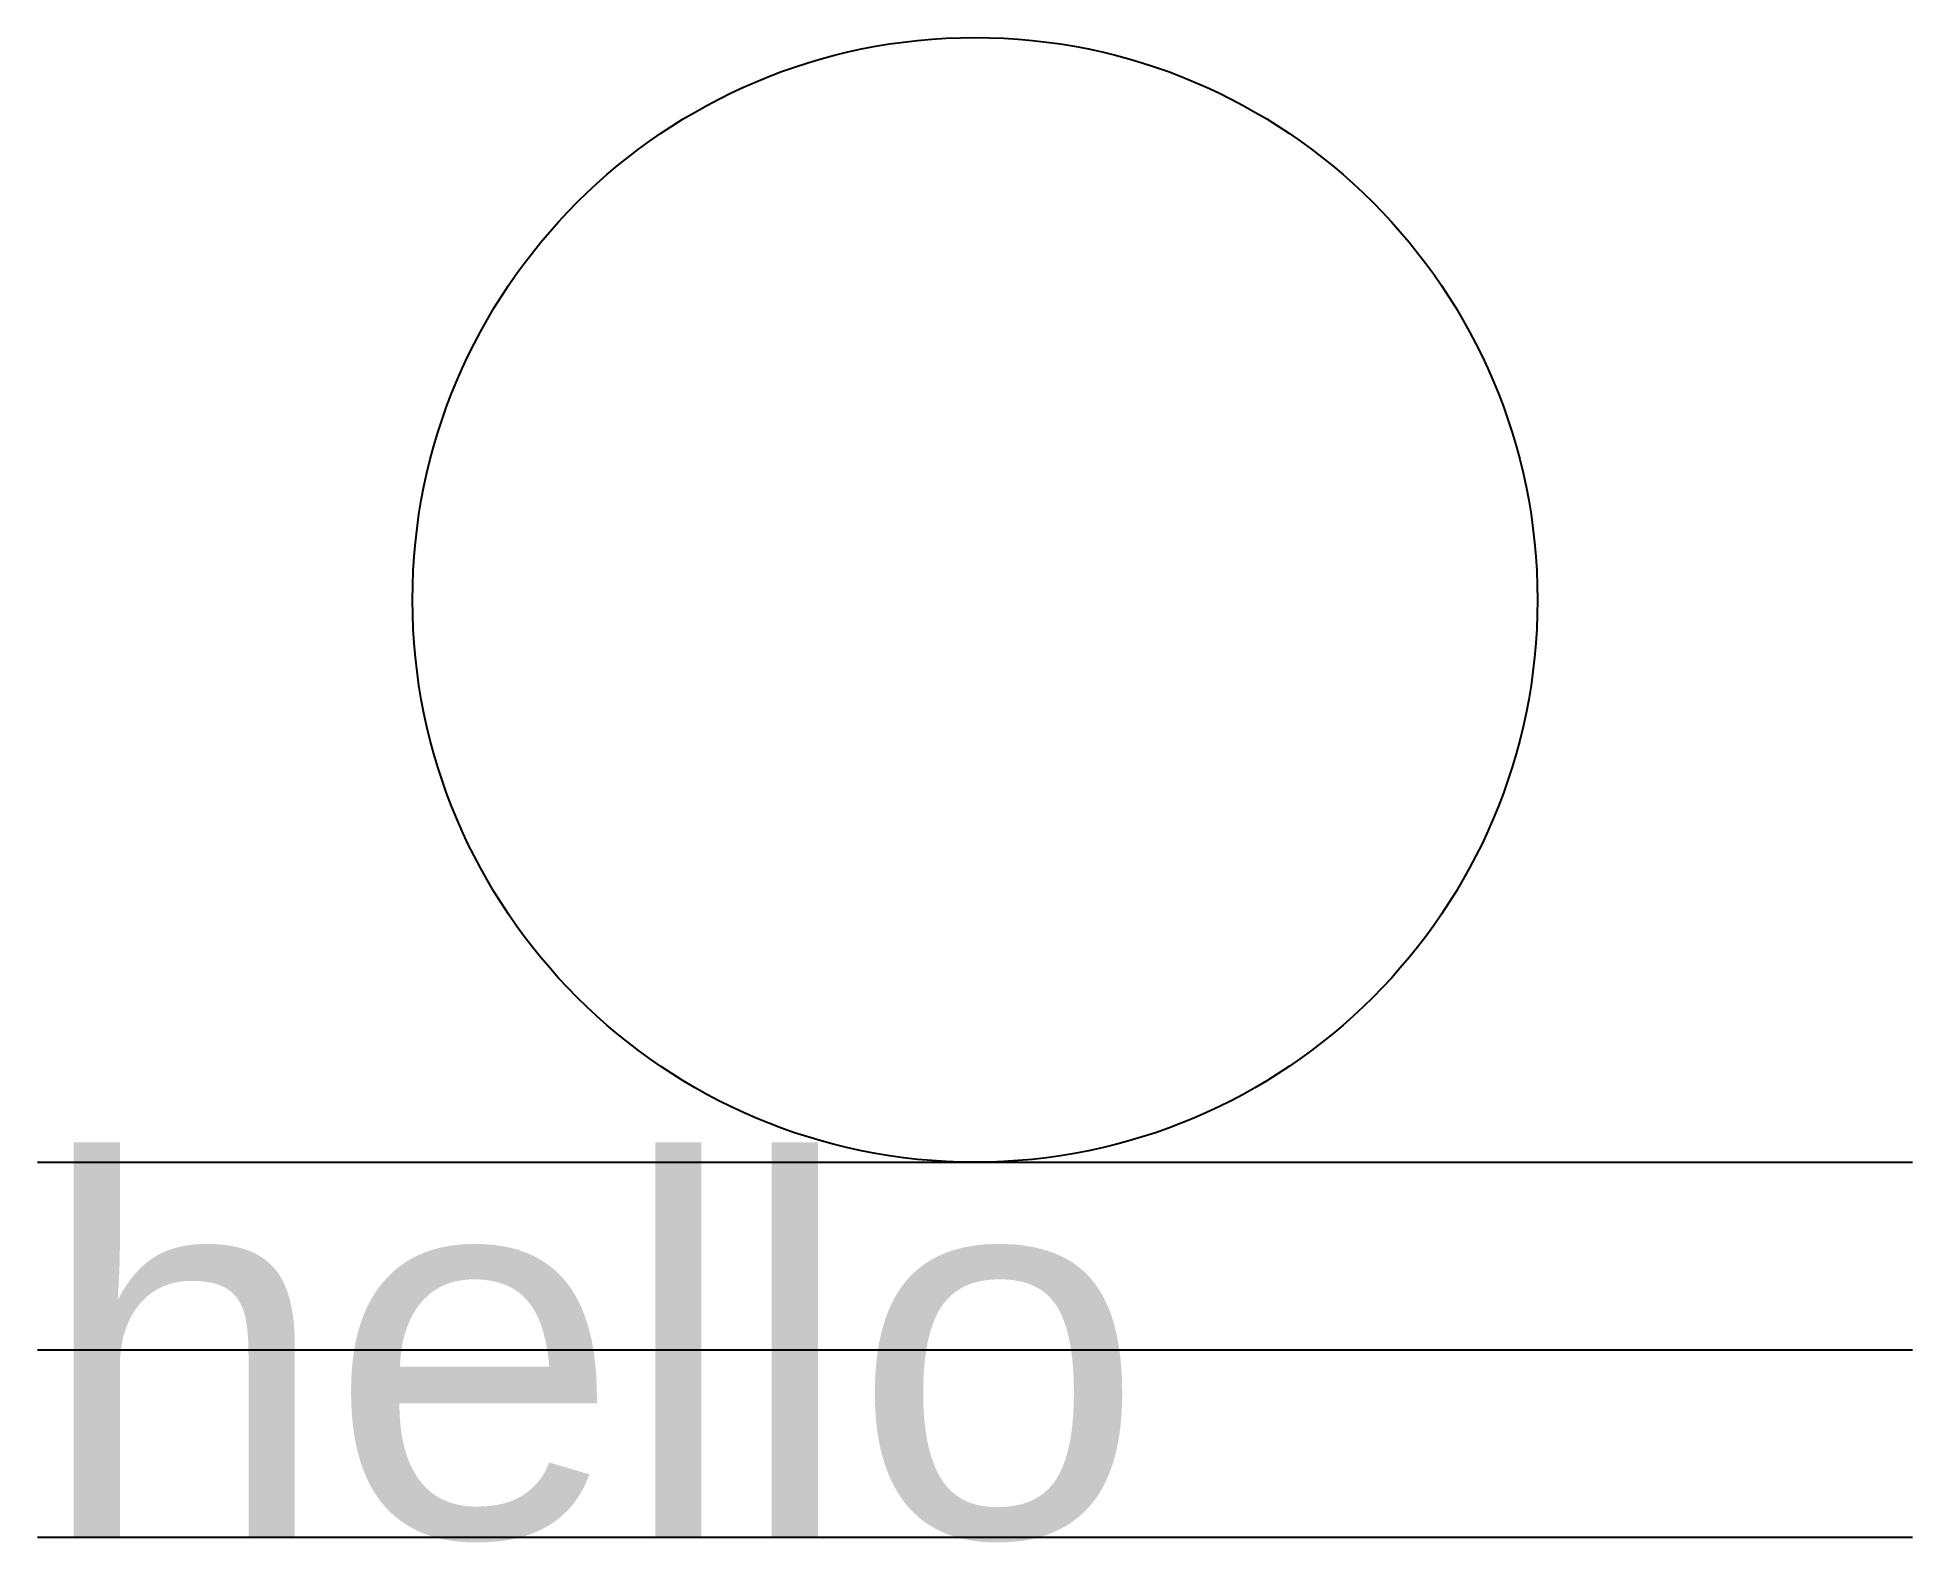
# Model space of a CAD drawing. Header units: millimetres. Extents: x 0 to 10, y 0 to 8.
import ezdxf

# ---------------------------------------------------------------- set-up
doc = ezdxf.new("R2010")
doc.units = ezdxf.units.MM
doc.styles.get("Standard").update_dxf_attribs({"font": 'arial.ttf'})

msp = doc.modelspace()

# ---------------------------------------------------------------- linework, layer by layer
for p, q in [((0, 2), (10, 2)), ((0, 1), (10, 1)), ((0, 0), (10, 0))]:
    msp.add_line(p, q)
msp.add_circle((5, 5), 3)

# ---------------------------------------------------------------- texts
msp.add_text('hello', height=2).set_placement((0, 0))

doc.saveas('drawing.dxf')
